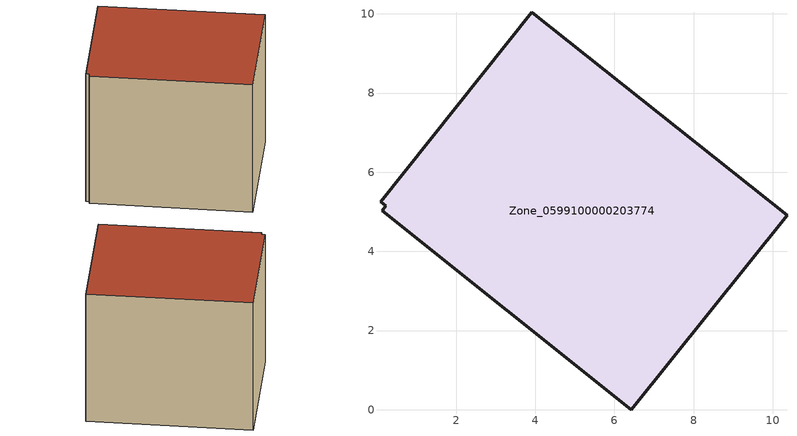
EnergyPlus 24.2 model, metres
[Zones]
Zone_0599100000203774
 floor ground (C_G): 6.43,0 0.14,5.03 0.23,5.15 0.09,5.25 3.91,10.04 10.36,4.91 z0.57
 wall outside (C_F): 6.43,0 10.36,4.91 3.91,10.04 0.09,5.25 0.23,5.15 0.14,5.03 6.43,0 z0.57:8.04
 roof outside (C_R): 0.14,5.03 6.43,0 10.36,4.91 3.91,10.04 0.09,5.25 0.23,5.15 z8.04
[BUILDING]
Pand.0599100000203774: North Axis=0; Terrain=City; Loads Convergence Tolerance Value=0.04; Temperature Convergence Tolerance Value=0.4; Solar Distribution=FullExterior; Maximum Number of Warmup Days=25; Minimum Number of Warmup Days=1
[Site:Location]
Rotterdam.The.Hague.AP_ZH_NLD Design_Conditions: Latitude=51.96; Longitude=4.45; Time Zone=1; Elevation=-4.5
[SITE:GROUNDTEMPERATURE:BUILDINGSURFACE]
18, 18, 18, 18, 18, 18, 18, 18, 18, 18, 18, 18
[MATERIAL] Thermal Absorptance=0.9; Solar Absorptance=0.7; Visible Absorptance=0.7
Name | Roughness | Thickness | Conductivity | Density | Specific Heat
G.TC.1965-1974 | MediumSmooth | 0.15 | 0.882353 | 540 | 1210
F.TC.1965-1974 | Rough | 0.3 | 0.697674 | 1920 | 840
R.TC.1965-1974 | MediumRough | 0.2 | 0.232558 | 1500 | 1000
[CONSTRUCTION]
C_G: G.TC.1965-1974
C_F: F.TC.1965-1974
C_R: R.TC.1965-1974
[ZONE]
Zone_0599100000203774: Type=1; Multiplier=1; Ceiling Height=Autocalculate; Volume=Autocalculate; Floor Area=autocalculate; Part of Total Floor Area=Yes
[ZONEINFILTRATION:DESIGNFLOWRATE]
Infil_Zone_0599100000203774: Zone or ZoneList or Space or SpaceList=Zone_0599100000203774; Schedule=AlwaysOn; Design Flow Rate Calculation Method=Flow/Area; Flow Rate per Floor Area=0.003; Constant Term Coefficient=1; Temperature Term Coefficient=0; Velocity Term Coefficient=0; Velocity Squared Term Coefficient=0
[HVACTEMPLATE:ZONE:IDEALLOADSAIRSYSTEM]
Zone_0599100000203774: Maximum Heating Supply Air Temperature=50; Minimum Cooling Supply Air Temperature=13; Maximum Heating Supply Air Humidity Ratio=0.0156; Minimum Cooling Supply Air Humidity Ratio=0.0077; Heating Limit=NoLimit; Cooling Limit=NoLimit; Dehumidification Control Type=ConstantSensibleHeatRatio; Cooling Sensible Heat Ratio=0.7; Dehumidification Setpoint=60; Humidification Control Type=None; Humidification Setpoint=30; Outdoor Air Method=None; Outdoor Air Flow Rate per Person=0.00944; Outdoor Air Flow Rate per Zone Floor Area=0; Outdoor Air Flow Rate per Zone=0; Demand Controlled Ventilation Type=None; Outdoor Air Economizer Type=NoEconomizer; Heat Recovery Type=None; Sensible Heat Recovery Effectiveness=0.7; Latent Heat Recovery Effectiveness=0.65
[ZONECONTROL:THERMOSTAT]
ThermostatControl_Zone_0599100000203774: Zone or ZoneList=Zone_0599100000203774; Control Type Schedule=DualSetpointControlType; Control 1=Thermostat_Zone_0599100000203774; Temperature Difference Between Cutout And Setpoint=0
[THERMOSTATSETPOINT:DUALSETPOINT]
Thermostat_Zone_0599100000203774: Heating Setpoint Temperature Schedule=HeatingSetpoint_Zone_0599100000203774; Cooling Setpoint Temperature Schedule=CoolingSetpoint_Zone_0599100000203774
[SCHEDULE:COMPACT]
HeatingSetpoint_Zone_0599100000203774: Through: 12/31, For: AllDays, Until: 24:00, 21
CoolingSetpoint_Zone_0599100000203774: Through: 12/31, For: AllDays, Until: 24:00, 24
DualSetpointControlType: Through: 12/31, For: AllDays, Until: 24:00, 4
AlwaysOn: Through: 12/31, For: AllDays, Until: 24:00, 1
